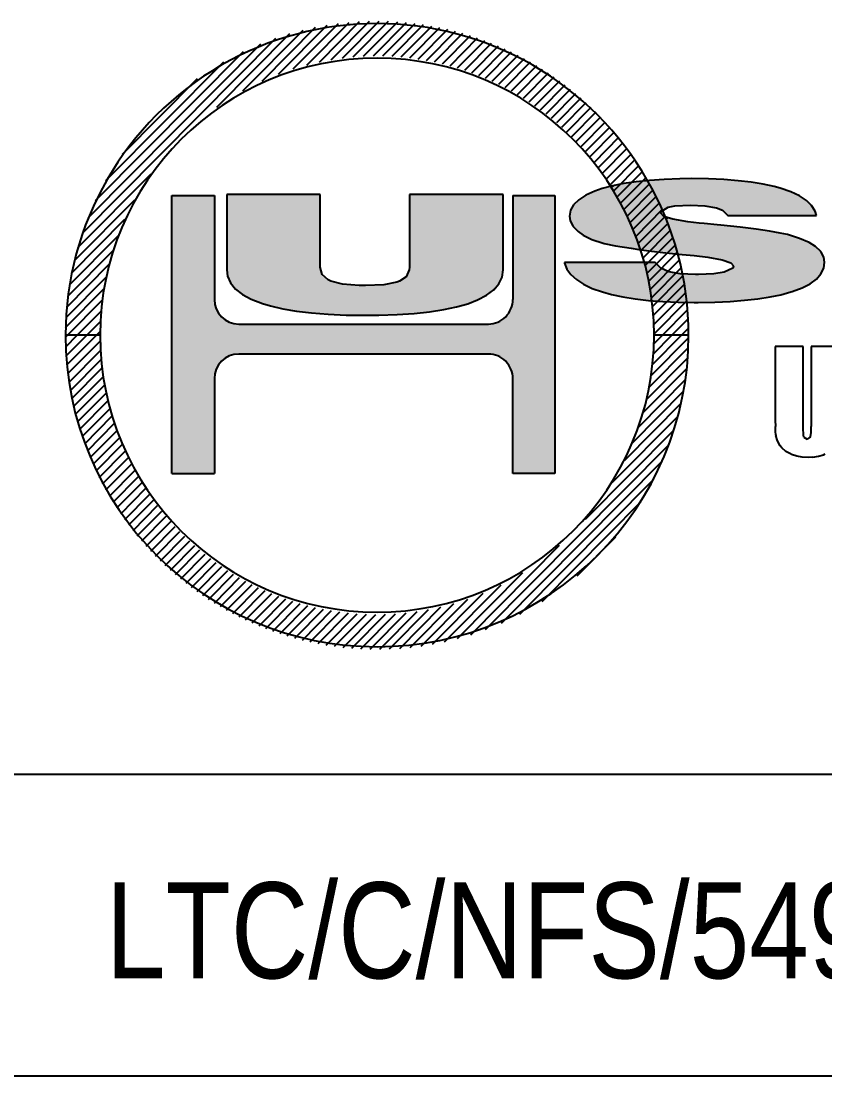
# Model space of a CAD drawing. Header units: millimetres. Extents: x -196 to 224, y -57 to 240.
# Drawn here: x 162.56 to 172.16, y 15.82 to 28.42 of the extents above; entities that cross this region are included whole.
import ezdxf

# ---------------------------------------------------------------- set-up
doc = ezdxf.new("R2010")
doc.units = ezdxf.units.MM
doc.styles.add('Arial', font='ARIAL.TTF', dxfattribs={"height": 0.2})

# ---------------------------------------------------------------- blocks, each defined once
blk = doc.blocks.new('Unknown-234525283-28870')
at = {"linetype": 'Continuous'}
for points in [[(170.768, 26.533), (170.571, 26.536), (169.158, 26.225)], [(170.571, 26.536), (170.428, 26.534), (169.158, 26.225)], [(170.428, 26.534), (170.241, 26.528), (169.158, 26.225)], [(170.952, 26.525), (170.768, 26.533), (169.158, 26.225)], [(170.241, 26.528), (170.066, 26.516), (169.158, 26.225)], [(171.123, 26.512), (170.952, 26.525), (169.158, 26.225)], [(170.066, 26.516), (169.905, 26.499), (169.158, 26.225)], [(171.28, 26.494), (171.123, 26.512), (169.158, 26.225)], [(169.905, 26.499), (169.757, 26.477), (169.158, 26.225)], [(171.424, 26.471), (171.28, 26.494), (169.158, 26.225)], [(169.757, 26.477), (169.622, 26.45), (169.158, 26.225)], [(171.555, 26.441), (171.424, 26.471), (169.158, 26.225)], [(164.868, 26.336), (164.36, 26.336), (164.868, 25.094)], [(164.868, 25.094), (164.36, 26.336), (164.869, 25.08)], [(164.869, 25.08), (164.36, 26.336), (164.87, 25.066)], [(164.87, 25.066), (164.36, 26.336), (164.872, 25.051)], [(164.872, 25.051), (164.36, 26.336), (164.874, 25.037)], [(164.874, 25.037), (164.36, 26.336), (164.877, 25.023)], [(164.877, 25.023), (164.36, 26.336), (164.881, 25.009)], [(164.881, 25.009), (164.36, 26.336), (164.886, 24.995)], [(164.886, 24.995), (164.36, 26.336), (164.891, 24.982)], [(164.36, 26.336), (164.36, 23.013), (164.891, 24.982)], [(166.133, 26.346), (165.017, 26.346), (165.026, 25.371)], [(165.017, 26.346), (165.017, 25.446), (165.026, 25.371)], [(166.133, 25.481), (166.133, 26.346), (165.026, 25.371)], [(168.315, 26.346), (167.198, 26.346), (168.119, 25.145)], [(167.198, 26.346), (167.198, 25.481), (168.119, 25.145)], [(168.315, 25.446), (168.315, 26.346), (168.119, 25.145)], [(168.225, 24.429), (168.933, 26.336), (168.211, 24.433)], [(168.933, 26.336), (168.415, 24.995), (168.211, 24.433)], [(168.239, 24.424), (168.933, 26.336), (168.225, 24.429)], [(168.252, 24.419), (168.933, 26.336), (168.239, 24.424)], [(168.265, 24.413), (168.933, 26.336), (168.252, 24.419)], [(168.278, 24.407), (168.933, 26.336), (168.265, 24.413)], [(168.29, 24.4), (168.933, 26.336), (168.278, 24.407)], [(168.303, 24.392), (168.933, 26.336), (168.29, 24.4)], [(168.314, 24.384), (168.933, 26.336), (168.303, 24.392)], [(168.326, 24.375), (168.933, 26.336), (168.314, 24.384)], [(168.336, 24.365), (168.933, 26.336), (168.326, 24.375)], [(168.347, 24.355), (168.933, 26.336), (168.336, 24.365)], [(168.357, 24.345), (168.933, 26.336), (168.347, 24.355)], [(168.366, 24.334), (168.933, 26.336), (168.357, 24.345)], [(168.375, 24.322), (168.933, 26.336), (168.366, 24.334)], [(168.383, 24.311), (168.933, 26.336), (168.375, 24.322)], [(168.391, 24.299), (168.933, 26.336), (168.383, 24.311)], [(168.398, 24.286), (168.933, 26.336), (168.391, 24.299)], [(168.404, 24.273), (168.933, 26.336), (168.398, 24.286)], [(168.41, 24.26), (168.933, 26.336), (168.404, 24.273)], [(168.933, 23.013), (168.933, 26.336), (168.41, 24.26)], [(168.42, 25.009), (168.415, 24.995), (168.933, 26.336)], [(168.423, 25.023), (168.42, 25.009), (168.933, 26.336)], [(168.427, 25.037), (168.423, 25.023), (168.933, 26.336)], [(168.429, 25.051), (168.427, 25.037), (168.933, 26.336)], [(168.431, 25.066), (168.429, 25.051), (168.933, 26.336)], [(168.432, 25.08), (168.431, 25.066), (168.933, 26.336)], [(168.432, 26.336), (168.432, 25.094), (168.933, 26.336)], [(168.432, 25.094), (168.432, 25.08), (168.933, 26.336)], [(169.622, 26.45), (169.499, 26.417), (169.158, 26.225)], [(171.627, 26.423), (171.555, 26.441), (169.158, 26.225)], [(171.751, 26.379), (171.627, 26.423), (169.158, 26.225)], [(169.499, 26.417), (169.413, 26.388), (169.158, 26.225)], [(169.413, 26.388), (169.304, 26.339), (169.158, 26.225)], [(171.855, 26.331), (171.751, 26.379), (169.158, 26.225)], [(169.304, 26.339), (169.219, 26.285), (169.158, 26.225)], [(171.938, 26.275), (171.855, 26.331), (169.158, 26.225)], [(169.122, 26.16), (169.11, 26.089), (169.158, 26.225)], [(169.11, 26.089), (169.118, 26.032), (169.158, 26.225)], [(169.118, 26.032), (169.151, 25.966), (169.158, 26.225)], [(169.151, 25.966), (169.211, 25.904), (169.158, 26.225)], [(172.001, 26.214), (171.938, 26.275), (169.158, 26.225)], [(169.211, 25.904), (169.271, 25.863), (169.158, 26.225)], [(169.271, 25.863), (169.377, 25.811), (169.158, 26.225)], [(169.377, 25.811), (169.511, 25.766), (169.158, 26.225)], [(169.511, 25.766), (169.525, 25.761), (169.158, 26.225)], [(169.525, 25.761), (169.658, 25.734), (169.158, 26.225)], [(169.658, 25.734), (169.844, 25.704), (169.158, 26.225)], [(169.844, 25.704), (169.939, 25.691), (169.158, 26.225)], [(169.939, 25.691), (170.088, 25.672), (169.158, 26.225)], [(170.088, 25.672), (170.26, 25.652), (169.158, 26.225)], [(170.26, 25.652), (170.455, 25.631), (169.158, 26.225)], [(170.455, 25.631), (170.599, 25.617), (169.158, 26.225)], [(170.599, 25.617), (170.762, 25.598), (169.158, 26.225)], [(170.762, 25.598), (170.933, 25.567), (169.158, 26.225)], [(170.933, 25.567), (171.035, 25.532), (169.158, 26.225)], [(171.035, 25.532), (171.886, 25.231), (169.158, 26.225)], [(171.886, 25.231), (171.983, 25.282), (169.158, 26.225)], [(171.983, 25.282), (172.058, 25.337), (169.158, 26.225)], [(172.058, 25.337), (172.112, 25.399), (169.158, 26.225)], [(172.112, 25.399), (172.145, 25.467), (169.158, 26.225)], [(172.145, 25.467), (172.155, 25.539), (169.158, 26.225)], [(172.155, 25.539), (172.146, 25.6), (169.158, 26.225)], [(172.146, 25.6), (172.11, 25.667), (169.158, 26.225)], [(172.11, 25.667), (172.049, 25.727), (169.158, 26.225)], [(172.049, 25.727), (171.971, 25.773), (169.158, 26.225)], [(171.971, 25.773), (171.856, 25.823), (169.158, 26.225)], [(171.856, 25.823), (170.523, 26.022), (169.158, 26.225)], [(170.523, 26.022), (170.342, 26.052), (169.158, 26.225)], [(170.342, 26.052), (170.234, 26.086), (169.158, 26.225)], [(170.234, 26.086), (170.198, 26.122), (169.158, 26.225)], [(170.198, 26.122), (170.202, 26.142), (169.158, 26.225)], [(170.202, 26.142), (170.286, 26.195), (169.158, 26.225)], [(170.286, 26.195), (170.367, 26.21), (169.158, 26.225)], [(170.367, 26.21), (170.553, 26.219), (169.158, 26.225)], [(170.553, 26.219), (172.001, 26.214), (169.158, 26.225)], [(170.727, 26.211), (172.001, 26.214), (170.553, 26.219)], [(172.044, 26.147), (172.001, 26.214), (170.727, 26.211)], [(170.866, 26.188), (172.061, 26.096), (170.727, 26.211)], [(172.061, 26.096), (172.044, 26.147), (170.727, 26.211)], [(170.938, 26.16), (172.061, 26.096), (170.866, 26.188)], [(171.001, 26.096), (172.061, 26.096), (170.938, 26.16)], [(170.656, 26.006), (170.523, 26.022), (171.856, 25.823)], [(170.718, 25.999), (170.656, 26.006), (171.856, 25.823)], [(170.874, 25.984), (170.718, 25.999), (171.856, 25.823)], [(170.918, 25.98), (170.874, 25.984), (171.856, 25.823)], [(171.146, 25.955), (170.918, 25.98), (171.856, 25.823)], [(171.34, 25.931), (171.146, 25.955), (171.856, 25.823)], [(171.499, 25.909), (171.34, 25.931), (171.856, 25.823)], [(171.624, 25.887), (171.499, 25.909), (171.856, 25.823)], [(171.711, 25.868), (171.624, 25.887), (171.856, 25.823)], [(166.156, 25.392), (166.133, 25.481), (165.026, 25.371)], [(167.195, 25.447), (167.158, 25.365), (168.119, 25.145)], [(167.198, 25.481), (167.195, 25.447), (168.119, 25.145)], [(168.303, 25.36), (168.315, 25.446), (168.119, 25.145)], [(170.134, 25.534), (169.048, 25.534), (170.2, 25.467)], [(170.2, 25.467), (169.048, 25.534), (170.297, 25.425)], [(170.297, 25.425), (169.048, 25.534), (170.431, 25.401)], [(169.048, 25.534), (169.05, 25.527), (170.431, 25.401)], [(169.05, 25.527), (169.078, 25.456), (170.431, 25.401)], [(170.431, 25.401), (169.078, 25.456), (170.613, 25.391)], [(169.078, 25.456), (169.125, 25.39), (170.613, 25.391)], [(170.958, 25.419), (170.405, 25.061), (171.061, 25.468)], [(170.405, 25.061), (170.599, 25.058), (171.061, 25.468)], [(170.599, 25.058), (170.646, 25.058), (171.061, 25.468)], [(170.646, 25.058), (170.844, 25.061), (171.061, 25.468)], [(170.844, 25.061), (171.029, 25.07), (171.061, 25.468)], [(171.061, 25.468), (171.029, 25.07), (171.069, 25.493)], [(171.029, 25.07), (171.201, 25.083), (171.069, 25.493)], [(171.069, 25.493), (171.504, 25.123), (171.035, 25.532)], [(171.504, 25.123), (171.635, 25.15), (171.035, 25.532)], [(171.635, 25.15), (171.754, 25.183), (171.035, 25.532)], [(171.754, 25.183), (171.767, 25.187), (171.035, 25.532)], [(171.767, 25.187), (171.886, 25.231), (171.035, 25.532)], [(171.201, 25.083), (171.359, 25.1), (171.069, 25.493)], [(171.359, 25.1), (171.504, 25.123), (171.069, 25.493)], [(166.225, 25.328), (166.156, 25.392), (165.026, 25.371)], [(165.06, 25.291), (165.119, 25.218), (165.026, 25.371)], [(165.119, 25.218), (165.202, 25.153), (165.026, 25.371)], [(165.202, 25.153), (165.309, 25.095), (165.026, 25.371)], [(165.309, 25.095), (165.441, 25.044), (165.026, 25.371)], [(165.441, 25.044), (165.537, 25.016), (165.026, 25.371)], [(165.537, 25.016), (165.684, 24.982), (165.026, 25.371)], [(165.684, 24.982), (165.848, 24.953), (165.026, 25.371)], [(165.848, 24.953), (166.029, 24.932), (165.026, 25.371)], [(166.029, 24.932), (166.226, 24.917), (165.026, 25.371)], [(166.226, 24.917), (166.44, 24.907), (165.026, 25.371)], [(166.44, 24.907), (166.671, 24.904), (165.026, 25.371)], [(166.671, 24.904), (166.831, 24.905), (165.026, 25.371)], [(166.831, 24.905), (167.051, 24.913), (165.026, 25.371)], [(167.051, 24.913), (167.253, 24.927), (165.026, 25.371)], [(167.253, 24.927), (167.439, 24.947), (165.026, 25.371)], [(167.439, 24.947), (167.607, 24.972), (165.026, 25.371)], [(167.607, 24.972), (167.76, 25.005), (165.026, 25.371)], [(167.76, 25.005), (167.894, 25.043), (165.026, 25.371)], [(167.894, 25.043), (168.009, 25.087), (165.026, 25.371)], [(168.009, 25.087), (168.119, 25.145), (165.026, 25.371)], [(168.119, 25.145), (166.598, 25.261), (165.026, 25.371)], [(166.598, 25.261), (166.397, 25.276), (165.026, 25.371)], [(166.397, 25.276), (166.258, 25.311), (165.026, 25.371)], [(166.258, 25.311), (166.225, 25.328), (165.026, 25.371)], [(167.158, 25.365), (167.077, 25.31), (168.119, 25.145)], [(168.265, 25.281), (168.303, 25.36), (168.119, 25.145)], [(170.613, 25.391), (169.125, 25.39), (170.649, 25.391)], [(169.125, 25.39), (169.191, 25.33), (170.649, 25.391)], [(170.649, 25.391), (169.191, 25.33), (170.833, 25.398)], [(169.191, 25.33), (169.276, 25.276), (170.833, 25.398)], [(169.276, 25.276), (169.38, 25.226), (170.833, 25.398)], [(169.38, 25.226), (169.504, 25.183), (170.833, 25.398)], [(170.833, 25.398), (169.504, 25.183), (170.958, 25.419)], [(169.504, 25.183), (169.612, 25.153), (170.958, 25.419)], [(169.612, 25.153), (169.747, 25.123), (170.958, 25.419)], [(169.747, 25.123), (169.893, 25.1), (170.958, 25.419)], [(169.893, 25.1), (170.052, 25.082), (170.958, 25.419)], [(170.052, 25.082), (170.222, 25.068), (170.958, 25.419)], [(170.222, 25.068), (170.405, 25.061), (170.958, 25.419)], [(166.671, 25.26), (166.598, 25.261), (168.119, 25.145)], [(166.89, 25.269), (166.671, 25.26), (168.119, 25.145)], [(167.047, 25.299), (166.89, 25.269), (168.119, 25.145)], [(167.077, 25.31), (167.047, 25.299), (168.119, 25.145)], [(168.204, 25.209), (168.265, 25.281), (168.119, 25.145)], [(164.891, 24.982), (164.36, 23.013), (164.896, 24.969)], [(164.896, 24.969), (164.36, 23.013), (164.903, 24.956)], [(164.903, 24.956), (164.36, 23.013), (164.91, 24.943)], [(164.91, 24.943), (164.36, 23.013), (164.918, 24.931)], [(168.183, 24.438), (168.404, 24.969), (168.169, 24.44)], [(168.404, 24.969), (168.398, 24.956), (168.169, 24.44)], [(168.398, 24.956), (168.391, 24.943), (168.169, 24.44)], [(168.391, 24.943), (168.383, 24.931), (168.169, 24.44)], [(168.197, 24.436), (168.41, 24.982), (168.183, 24.438)], [(168.41, 24.982), (168.404, 24.969), (168.183, 24.438)], [(168.211, 24.433), (168.41, 24.982), (168.197, 24.436)], [(168.415, 24.995), (168.41, 24.982), (168.211, 24.433)], [(164.918, 24.931), (164.36, 23.013), (164.926, 24.919)], [(164.926, 24.919), (164.36, 23.013), (164.935, 24.908)], [(164.935, 24.908), (164.36, 23.013), (164.944, 24.897)], [(164.944, 24.897), (164.36, 23.013), (164.954, 24.886)], [(164.954, 24.886), (164.36, 23.013), (164.964, 24.877)], [(164.964, 24.877), (164.36, 23.013), (164.975, 24.867)], [(164.975, 24.867), (164.36, 23.013), (164.986, 24.858)], [(164.986, 24.858), (164.36, 23.013), (164.998, 24.85)], [(164.998, 24.85), (164.36, 23.013), (165.01, 24.842)], [(165.01, 24.842), (164.36, 23.013), (165.023, 24.835)], [(165.023, 24.835), (164.36, 23.013), (165.035, 24.829)], [(165.035, 24.829), (164.36, 23.013), (165.049, 24.823)], [(165.049, 24.823), (164.36, 23.013), (165.062, 24.818)], [(165.062, 24.818), (164.36, 23.013), (165.075, 24.813)], [(168.383, 24.931), (168.375, 24.919), (168.169, 24.44)], [(168.375, 24.919), (168.366, 24.908), (168.169, 24.44)], [(168.366, 24.908), (168.357, 24.897), (168.169, 24.44)], [(168.357, 24.897), (168.347, 24.886), (168.169, 24.44)], [(168.347, 24.886), (168.336, 24.877), (168.169, 24.44)], [(168.336, 24.877), (168.326, 24.867), (168.169, 24.44)], [(168.326, 24.867), (168.314, 24.858), (168.169, 24.44)], [(168.314, 24.858), (168.303, 24.85), (168.169, 24.44)], [(168.303, 24.85), (168.29, 24.842), (168.169, 24.44)], [(168.29, 24.842), (168.278, 24.835), (168.169, 24.44)], [(168.278, 24.835), (168.265, 24.829), (168.169, 24.44)], [(168.265, 24.829), (168.252, 24.823), (168.169, 24.44)], [(168.252, 24.823), (168.239, 24.818), (168.169, 24.44)], [(168.239, 24.818), (168.225, 24.813), (168.169, 24.44)], [(165.075, 24.813), (164.36, 23.013), (165.089, 24.809)], [(165.089, 24.809), (164.36, 23.013), (165.103, 24.806)], [(165.103, 24.806), (164.36, 23.013), (165.117, 24.804)], [(164.36, 23.013), (164.891, 24.26), (165.117, 24.804)], [(164.891, 24.26), (164.896, 24.273), (165.117, 24.804)], [(165.117, 24.804), (164.896, 24.273), (165.132, 24.802)], [(165.132, 24.802), (164.896, 24.273), (165.146, 24.801)], [(164.896, 24.273), (164.903, 24.286), (165.146, 24.801)], [(165.146, 24.801), (164.903, 24.286), (165.16, 24.8)], [(164.903, 24.286), (164.91, 24.299), (165.16, 24.8)], [(164.91, 24.299), (164.918, 24.311), (165.16, 24.8)], [(164.918, 24.311), (164.926, 24.322), (165.16, 24.8)], [(164.926, 24.322), (164.935, 24.334), (165.16, 24.8)], [(164.935, 24.334), (164.944, 24.345), (165.16, 24.8)], [(164.944, 24.345), (164.954, 24.355), (165.16, 24.8)], [(164.954, 24.355), (164.964, 24.365), (165.16, 24.8)], [(164.964, 24.365), (164.975, 24.375), (165.16, 24.8)], [(164.975, 24.375), (164.986, 24.384), (165.16, 24.8)], [(164.986, 24.384), (164.998, 24.392), (165.16, 24.8)], [(164.998, 24.392), (165.01, 24.4), (165.16, 24.8)], [(165.01, 24.4), (165.023, 24.407), (165.16, 24.8)], [(165.023, 24.407), (165.035, 24.413), (165.16, 24.8)], [(165.035, 24.413), (165.049, 24.419), (165.16, 24.8)], [(165.049, 24.419), (165.062, 24.424), (165.16, 24.8)], [(165.062, 24.424), (165.075, 24.429), (165.16, 24.8)], [(165.075, 24.429), (165.089, 24.433), (165.16, 24.8)], [(165.089, 24.433), (165.103, 24.436), (165.16, 24.8)], [(165.103, 24.436), (165.117, 24.438), (165.16, 24.8)], [(165.117, 24.438), (165.132, 24.44), (165.16, 24.8)], [(165.132, 24.44), (165.146, 24.441), (165.16, 24.8)], [(165.146, 24.441), (165.16, 24.441), (165.16, 24.8)], [(165.16, 24.441), (168.14, 24.441), (165.16, 24.8)], [(168.14, 24.441), (168.155, 24.441), (165.16, 24.8)], [(168.155, 24.441), (168.169, 24.44), (165.16, 24.8)], [(168.169, 24.44), (168.14, 24.8), (165.16, 24.8)], [(168.155, 24.801), (168.14, 24.8), (168.169, 24.44)], [(168.169, 24.802), (168.155, 24.801), (168.169, 24.44)], [(168.225, 24.813), (168.211, 24.809), (168.169, 24.44)], [(168.211, 24.809), (168.197, 24.806), (168.169, 24.44)], [(168.197, 24.806), (168.183, 24.804), (168.169, 24.44)], [(168.183, 24.804), (168.169, 24.802), (168.169, 24.44)], [(164.886, 24.246), (164.891, 24.26), (164.36, 23.013)], [(164.881, 24.233), (164.886, 24.246), (164.36, 23.013)], [(164.877, 24.219), (164.881, 24.233), (164.36, 23.013)], [(164.874, 24.205), (164.877, 24.219), (164.36, 23.013)], [(164.872, 24.19), (164.874, 24.205), (164.36, 23.013)], [(164.87, 24.176), (164.872, 24.19), (164.36, 23.013)], [(168.415, 24.246), (168.933, 23.013), (168.41, 24.26)], [(168.42, 24.233), (168.933, 23.013), (168.415, 24.246)], [(168.423, 24.219), (168.933, 23.013), (168.42, 24.233)], [(168.427, 24.205), (168.933, 23.013), (168.423, 24.219)], [(168.429, 24.19), (168.933, 23.013), (168.427, 24.205)], [(168.431, 24.176), (168.933, 23.013), (168.429, 24.19)], [(164.869, 24.162), (164.87, 24.176), (164.36, 23.013)], [(164.868, 24.147), (164.869, 24.162), (164.36, 23.013)], [(164.868, 23.013), (164.868, 24.147), (164.36, 23.013)], [(168.432, 24.162), (168.933, 23.013), (168.431, 24.176)], [(168.432, 24.147), (168.933, 23.013), (168.432, 24.162)], [(168.432, 23.013), (168.933, 23.013), (168.432, 24.147)]]:
    blk.add_hatch(color=3, dxfattribs=at).paths.add_polyline_path(points)
at = {"color": 3, "linetype": 'Continuous'}
for p, q in [((165.438, 27.702), (166.075, 28.344)), ((165.635, 27.784), (166.215, 28.37)), ((165.81, 27.846), (166.349, 28.389)), ((165.972, 27.893), (166.477, 28.403)), ((166.122, 27.929), (166.601, 28.412)), ((166.263, 27.956), (166.72, 28.417)), ((166.398, 27.976), (166.836, 28.418)), ((166.526, 27.99), (166.948, 28.415)), ((166.649, 27.998), (167.057, 28.41)), ((166.767, 28.002), (167.163, 28.401)), ((166.881, 28.001), (167.266, 28.39)), ((166.991, 27.997), (167.367, 28.376)), ((167.098, 27.99), (167.465, 28.359)), ((164.898, 27.389), (165.771, 28.269)), ((165.207, 27.584), (165.928, 28.311)), ((167.202, 27.979), (167.561, 28.341)), ((167.303, 27.965), (167.655, 28.32)), ((167.401, 27.949), (167.747, 28.297)), ((167.497, 27.93), (167.837, 28.272)), ((167.591, 27.908), (167.925, 28.246)), ((163.291, 25.884), (165.603, 28.215)), ((163.359, 26.068), (165.421, 28.146)), ((167.682, 27.885), (168.012, 28.217)), ((167.771, 27.859), (168.096, 28.187)), ((167.858, 27.831), (168.179, 28.155)), ((167.942, 27.801), (168.26, 28.121)), ((163.448, 26.274), (165.217, 28.056)), ((168.026, 27.769), (168.34, 28.086)), ((168.107, 27.736), (168.418, 28.05)), ((168.186, 27.7), (168.495, 28.011)), ((168.264, 27.663), (168.57, 27.972)), ((163.572, 26.514), (164.979, 27.932)), ((168.34, 27.624), (168.644, 27.931)), ((168.415, 27.584), (168.717, 27.888)), ((168.488, 27.542), (168.788, 27.844)), ((163.77, 26.829), (164.666, 27.732)), ((168.559, 27.498), (168.857, 27.799)), ((168.629, 27.453), (168.926, 27.753)), ((168.697, 27.407), (168.993, 27.705)), ((168.764, 27.359), (169.059, 27.656)), ((168.83, 27.309), (169.123, 27.605)), ((168.894, 27.258), (169.186, 27.554)), ((168.956, 27.206), (169.248, 27.5)), ((169.017, 27.152), (169.309, 27.446)), ((169.077, 27.097), (169.369, 27.391)), ((169.135, 27.04), (169.427, 27.334)), ((169.192, 26.982), (169.484, 27.276)), ((169.248, 26.922), (169.54, 27.216)), ((169.302, 26.861), (169.594, 27.156)), ((169.355, 26.799), (169.647, 27.094)), ((169.406, 26.735), (169.699, 27.031)), ((169.456, 26.67), (169.75, 26.967)), ((169.504, 26.603), (169.799, 26.901)), ((169.551, 26.535), (169.848, 26.834)), ((169.597, 26.465), (169.894, 26.766)), ((163.238, 25.715), (164.111, 26.595)), ((169.641, 26.394), (169.94, 26.696)), ((169.683, 26.322), (169.984, 26.625)), ((169.757, 26.477), (169.622, 26.45)), ((169.724, 26.247), (170.027, 26.553)), ((169.905, 26.499), (169.757, 26.477)), ((169.763, 26.171), (170.068, 26.479)), ((170.066, 26.516), (169.905, 26.499)), ((170.241, 26.528), (170.066, 26.516)), ((170.428, 26.534), (170.241, 26.528)), ((170.571, 26.536), (170.428, 26.534)), ((170.768, 26.533), (170.571, 26.536)), ((170.952, 26.525), (170.768, 26.533)), ((171.123, 26.512), (170.952, 26.525)), ((171.28, 26.494), (171.123, 26.512)), ((171.424, 26.471), (171.28, 26.494)), ((171.555, 26.441), (171.424, 26.471)), ((164.36, 23.013), (164.36, 26.336)), ((164.36, 26.336), (164.868, 26.336)), ((164.36, 26.334), (164.362, 26.336)), ((164.868, 26.336), (164.868, 25.094)), ((165.017, 26.346), (165.017, 25.446)), ((166.133, 26.346), (165.017, 26.346)), ((166.133, 25.481), (166.133, 26.346)), ((167.198, 26.346), (167.198, 25.481)), ((168.315, 26.346), (167.198, 26.346)), ((167.198, 26.335), (167.209, 26.346)), ((168.315, 25.446), (168.315, 26.346)), ((168.432, 26.336), (168.432, 25.094)), ((168.432, 26.336), (168.933, 26.336)), ((168.933, 26.336), (168.933, 23.013)), ((169.304, 26.339), (169.219, 26.285)), ((169.413, 26.388), (169.304, 26.339)), ((169.499, 26.417), (169.413, 26.388)), ((169.622, 26.45), (169.499, 26.417)), ((169.616, 26.435), (169.634, 26.452)), ((169.801, 26.094), (170.108, 26.404)), ((171.627, 26.423), (171.555, 26.441)), ((171.751, 26.379), (171.627, 26.423)), ((171.855, 26.331), (171.751, 26.379)), ((171.938, 26.275), (171.855, 26.331)), ((163.196, 25.557), (163.917, 26.284)), ((169.158, 26.225), (169.122, 26.16)), ((169.219, 26.285), (169.158, 26.225)), ((169.837, 26.015), (170.147, 26.327)), ((169.871, 25.934), (170.184, 26.249)), ((170.286, 26.195), (170.367, 26.21)), ((170.367, 26.21), (170.553, 26.219)), ((170.553, 26.219), (170.727, 26.211)), ((170.727, 26.211), (170.866, 26.188)), ((172.001, 26.214), (171.938, 26.275)), ((172.044, 26.147), (172.001, 26.214)), ((169.122, 26.16), (169.11, 26.089)), ((169.11, 26.089), (169.118, 26.032)), ((169.904, 25.851), (170.22, 26.17)), ((169.934, 25.766), (170.254, 26.088)), ((170.198, 26.122), (170.202, 26.142)), ((170.234, 26.086), (170.198, 26.122)), ((170.202, 26.142), (170.286, 26.195)), ((170.342, 26.052), (170.234, 26.086)), ((170.866, 26.188), (170.938, 26.16)), ((170.938, 26.16), (171.001, 26.096)), ((171.001, 26.096), (172.061, 26.096)), ((172.061, 26.096), (172.044, 26.147)), ((163.163, 25.409), (163.8, 26.051)), ((169.118, 26.032), (169.151, 25.966)), ((169.151, 25.966), (169.211, 25.904)), ((169.963, 25.68), (170.286, 26.006)), ((170.268, 26.052), (170.285, 26.07)), ((170.523, 26.022), (170.342, 26.052)), ((170.656, 26.006), (170.523, 26.022)), ((170.718, 25.999), (170.656, 26.006)), ((170.874, 25.984), (170.718, 25.999)), ((170.918, 25.98), (170.874, 25.984)), ((171.146, 25.955), (170.918, 25.98)), ((171.34, 25.931), (171.146, 25.955)), ((163.138, 25.267), (163.718, 25.853)), ((169.211, 25.904), (169.271, 25.863)), ((169.271, 25.863), (169.377, 25.811)), ((169.989, 25.591), (170.317, 25.921)), ((170.014, 25.5), (170.346, 25.835)), ((171.499, 25.909), (171.34, 25.931)), ((171.624, 25.887), (171.499, 25.909)), ((171.711, 25.868), (171.624, 25.887)), ((171.856, 25.823), (171.711, 25.868)), ((169.377, 25.811), (169.511, 25.766)), ((169.511, 25.766), (169.525, 25.761)), ((169.525, 25.761), (169.658, 25.734)), ((169.658, 25.734), (169.844, 25.704)), ((169.844, 25.704), (169.939, 25.691)), ((170.036, 25.407), (170.374, 25.747)), ((171.971, 25.773), (171.856, 25.823)), ((172.049, 25.727), (171.971, 25.773)), ((172.11, 25.667), (172.049, 25.727)), ((163.119, 25.133), (163.657, 25.675)), ((169.939, 25.691), (170.088, 25.672)), ((170.056, 25.312), (170.399, 25.657)), ((170.088, 25.672), (170.26, 25.652)), ((170.26, 25.652), (170.455, 25.631)), ((170.374, 25.639), (170.398, 25.663)), ((170.455, 25.631), (170.599, 25.617)), ((170.599, 25.617), (170.762, 25.598)), ((170.762, 25.598), (170.933, 25.567)), ((172.146, 25.6), (172.11, 25.667)), ((172.155, 25.539), (172.146, 25.6)), ((163.105, 25.003), (163.61, 25.513)), ((165.017, 25.446), (165.026, 25.371)), ((166.156, 25.392), (166.133, 25.481)), ((167.195, 25.447), (167.158, 25.365)), ((167.198, 25.481), (167.195, 25.447)), ((168.303, 25.36), (168.315, 25.446)), ((169.048, 25.534), (169.05, 25.527)), ((170.134, 25.534), (169.048, 25.534)), ((169.05, 25.527), (169.078, 25.456)), ((169.078, 25.456), (169.125, 25.39)), ((170.007, 25.529), (170.012, 25.534)), ((170.074, 25.214), (170.423, 25.566)), ((170.089, 25.114), (170.444, 25.472)), ((170.2, 25.467), (170.134, 25.534)), ((170.297, 25.425), (170.2, 25.467)), ((170.933, 25.567), (171.035, 25.532)), ((171.061, 25.468), (170.958, 25.419)), ((171.035, 25.532), (171.069, 25.493)), ((171.069, 25.493), (171.061, 25.468)), ((172.112, 25.399), (172.145, 25.467)), ((172.145, 25.467), (172.155, 25.539)), ((163.096, 24.879), (163.575, 25.361)), ((165.026, 25.371), (165.06, 25.291)), ((166.225, 25.328), (166.156, 25.392)), ((166.258, 25.311), (166.225, 25.328)), ((167.158, 25.365), (167.077, 25.31)), ((168.265, 25.281), (168.303, 25.36)), ((169.125, 25.39), (169.191, 25.33)), ((169.191, 25.33), (169.276, 25.276)), ((170.101, 25.011), (170.464, 25.376)), ((170.431, 25.401), (170.297, 25.425)), ((170.613, 25.391), (170.431, 25.401)), ((170.649, 25.391), (170.613, 25.391)), ((170.833, 25.398), (170.649, 25.391)), ((170.958, 25.419), (170.833, 25.398)), ((171.983, 25.282), (172.058, 25.337)), ((172.058, 25.337), (172.112, 25.399)), ((163.091, 24.758), (163.548, 25.219)), ((165.06, 25.291), (165.119, 25.218)), ((165.119, 25.218), (165.202, 25.153)), ((166.397, 25.276), (166.258, 25.311)), ((166.598, 25.261), (166.397, 25.276)), ((166.671, 25.26), (166.598, 25.261)), ((166.89, 25.269), (166.671, 25.26)), ((167.047, 25.299), (166.89, 25.269)), ((167.077, 25.31), (167.047, 25.299)), ((168.119, 25.145), (168.204, 25.209)), ((168.204, 25.209), (168.265, 25.281)), ((169.276, 25.276), (169.38, 25.226)), ((169.38, 25.226), (169.504, 25.183)), ((170.111, 24.904), (170.481, 25.278)), ((171.767, 25.187), (171.886, 25.231)), ((171.886, 25.231), (171.983, 25.282)), ((163.115, 24.667), (163.528, 25.083)), ((165.202, 25.153), (165.309, 25.095)), ((165.309, 25.095), (165.441, 25.044)), ((167.894, 25.043), (168.009, 25.087)), ((168.009, 25.087), (168.119, 25.145)), ((169.504, 25.183), (169.612, 25.153)), ((169.612, 25.153), (169.747, 25.123)), ((169.747, 25.123), (169.893, 25.1)), ((169.893, 25.1), (170.052, 25.082)), ((170.052, 25.082), (170.222, 25.068)), ((170.077, 25.08), (170.092, 25.095)), ((170.116, 24.795), (170.497, 25.178)), ((170.119, 24.682), (170.509, 25.075)), ((170.844, 25.061), (171.029, 25.07)), ((171.029, 25.07), (171.201, 25.083)), ((171.201, 25.083), (171.359, 25.1)), ((171.359, 25.1), (171.504, 25.123)), ((171.504, 25.123), (171.635, 25.15)), ((171.635, 25.15), (171.754, 25.183)), ((171.754, 25.183), (171.767, 25.187)), ((163.23, 24.667), (163.515, 24.954)), ((165.441, 25.044), (165.537, 25.016)), ((165.537, 25.016), (165.684, 24.982)), ((165.684, 24.982), (165.848, 24.953)), ((165.848, 24.953), (166.029, 24.932)), ((167.253, 24.927), (167.439, 24.947)), ((167.439, 24.947), (167.607, 24.972)), ((167.607, 24.972), (167.76, 25.005)), ((167.76, 25.005), (167.894, 25.043)), ((170.219, 24.667), (170.519, 24.97)), ((170.222, 25.068), (170.405, 25.061)), ((170.405, 25.061), (170.599, 25.058)), ((170.599, 25.058), (170.646, 25.058)), ((170.646, 25.058), (170.844, 25.061)), ((163.344, 24.667), (163.506, 24.83)), ((166.029, 24.932), (166.226, 24.917)), ((166.226, 24.917), (166.44, 24.907)), ((166.44, 24.907), (166.671, 24.904)), ((166.671, 24.904), (166.831, 24.905)), ((166.831, 24.905), (167.051, 24.913)), ((167.051, 24.913), (167.253, 24.927)), ((170.333, 24.667), (170.526, 24.861)), ((163.459, 24.667), (163.503, 24.711)), ((165.16, 24.8), (168.14, 24.8)), ((170.448, 24.667), (170.53, 24.75)), ((163.502, 24.667), (163.09, 24.667)), ((163.09, 24.642), (163.115, 24.667)), ((163.092, 24.529), (163.23, 24.667)), ((163.098, 24.419), (163.344, 24.667)), ((163.107, 24.312), (163.459, 24.667)), ((163.118, 24.208), (163.503, 24.596)), ((170.084, 24.185), (170.531, 24.635)), ((170.101, 24.317), (170.448, 24.667)), ((170.111, 24.443), (170.333, 24.667)), ((170.117, 24.565), (170.219, 24.667)), ((170.531, 24.667), (170.119, 24.667)), ((163.132, 24.106), (163.507, 24.485)), ((168.14, 24.441), (165.16, 24.441)), ((170.061, 24.046), (170.528, 24.517)), ((171.9, 24.532), (171.565, 24.532)), ((171.565, 24.532), (171.565, 23.764)), ((171.9, 23.558), (171.9, 24.532)), ((172.331, 24.532), (171.997, 24.532)), ((171.997, 24.532), (171.997, 23.575)), ((163.148, 24.007), (163.515, 24.377)), ((170.03, 23.899), (170.521, 24.395)), ((163.166, 23.91), (163.525, 24.272)), ((169.989, 23.743), (170.51, 24.268)), ((163.187, 23.815), (163.539, 24.17)), ((163.21, 23.723), (163.555, 24.071)), ((164.868, 24.147), (164.868, 23.013)), ((168.432, 23.013), (168.432, 24.147)), ((169.936, 23.573), (170.494, 24.136)), ((163.234, 23.632), (163.574, 23.975)), ((169.865, 23.387), (170.472, 23.998)), ((163.261, 23.543), (163.595, 23.881)), ((169.769, 23.174), (170.443, 23.853)), ((163.289, 23.456), (163.619, 23.789)), ((163.319, 23.371), (163.645, 23.699)), ((169.624, 22.913), (170.406, 23.7)), ((171.565, 23.764), (171.565, 23.742)), ((171.565, 23.742), (171.566, 23.65)), ((163.351, 23.287), (163.672, 23.612)), ((171.566, 23.65), (171.568, 23.575)), ((171.57, 23.516), (171.568, 23.575)), ((171.904, 23.476), (171.9, 23.558)), ((171.995, 23.503), (171.997, 23.575)), ((163.384, 23.205), (163.702, 23.526)), ((163.419, 23.125), (163.733, 23.442)), ((169.299, 22.47), (170.358, 23.537)), ((171.573, 23.475), (171.57, 23.516)), ((171.573, 23.475), (171.574, 23.469)), ((171.592, 23.406), (171.574, 23.469)), ((171.909, 23.45), (171.904, 23.476)), ((171.909, 23.45), (171.946, 23.426)), ((171.988, 23.453), (171.946, 23.426)), ((171.988, 23.453), (171.995, 23.503)), ((163.455, 23.046), (163.767, 23.36)), ((168.106, 21.151), (170.299, 23.361)), ((171.625, 23.345), (171.592, 23.406)), ((171.644, 23.321), (171.625, 23.345)), ((171.693, 23.279), (171.644, 23.321)), ((171.946, 23.426), (171.946, 23.426)), ((163.493, 22.969), (163.802, 23.28)), ((163.532, 22.893), (163.839, 23.202)), ((171.757, 23.245), (171.693, 23.279)), ((171.757, 23.245), (171.762, 23.242)), ((171.823, 23.222), (171.762, 23.242)), ((171.889, 23.21), (171.823, 23.222)), ((171.961, 23.206), (171.889, 23.21)), ((172.016, 23.209), (171.961, 23.206)), ((172.016, 23.209), (172.082, 23.22)), ((172.082, 23.22), (172.142, 23.239)), ((172.142, 23.239), (172.164, 23.249)), ((163.573, 22.819), (163.877, 23.125)), ((168.298, 21.229), (170.221, 23.168)), ((163.615, 22.746), (163.917, 23.05)), ((163.659, 22.674), (163.959, 22.976)), ((164.36, 23.013), (164.868, 23.013)), ((168.933, 23.013), (168.432, 23.013)), ((168.516, 21.333), (170.117, 22.948)), ((163.704, 22.604), (164.002, 22.904)), ((163.75, 22.535), (164.047, 22.834)), ((163.797, 22.467), (164.093, 22.765)), ((163.846, 22.401), (164.141, 22.698)), ((168.782, 21.486), (169.966, 22.68)), ((163.896, 22.336), (164.19, 22.632)), ((163.947, 22.272), (164.24, 22.567)), ((164, 22.209), (164.292, 22.504)), ((164.054, 22.148), (164.346, 22.442)), ((164.109, 22.088), (164.401, 22.382)), ((164.165, 22.029), (164.457, 22.323)), ((164.223, 21.972), (164.514, 22.266)), ((164.282, 21.916), (164.573, 22.21)), ((169.2, 21.792), (169.663, 22.259)), ((164.342, 21.861), (164.634, 22.155)), ((164.403, 21.807), (164.696, 22.102)), ((164.466, 21.755), (164.759, 22.051)), ((167.931, 21.09), (168.99, 22.158)), ((164.53, 21.704), (164.824, 22)), ((164.595, 21.654), (164.89, 21.951)), ((164.661, 21.605), (164.957, 21.904)), ((164.729, 21.558), (165.027, 21.858)), ((164.798, 21.512), (165.097, 21.814)), ((167.77, 21.043), (168.551, 21.831)), ((164.868, 21.468), (165.169, 21.771)), ((164.94, 21.425), (165.243, 21.73)), ((165.013, 21.383), (165.318, 21.69)), ((167.618, 21.006), (168.292, 21.685)), ((165.088, 21.343), (165.395, 21.652)), ((165.164, 21.304), (165.474, 21.616)), ((165.241, 21.266), (165.554, 21.582)), ((165.32, 21.23), (165.636, 21.549)), ((167.474, 20.976), (168.08, 21.587)), ((165.401, 21.196), (165.72, 21.518)), ((165.483, 21.163), (165.806, 21.489)), ((165.567, 21.132), (165.894, 21.462)), ((165.652, 21.103), (165.984, 21.438)), ((167.081, 20.926), (167.572, 21.421)), ((167.207, 20.938), (167.727, 21.462)), ((167.338, 20.954), (167.895, 21.516)), ((165.739, 21.075), (166.076, 21.415)), ((165.828, 21.049), (166.171, 21.395)), ((165.919, 21.025), (166.268, 21.377)), ((166.012, 21.004), (166.367, 21.362)), ((166.107, 20.984), (166.47, 21.35)), ((166.204, 20.966), (166.575, 21.34)), ((166.304, 20.951), (166.684, 21.334)), ((166.406, 20.938), (166.796, 21.332)), ((166.51, 20.928), (166.912, 21.333)), ((166.618, 20.921), (167.032, 21.339)), ((166.728, 20.917), (167.158, 21.35)), ((166.842, 20.916), (167.289, 21.367)), ((166.959, 20.919), (167.427, 21.39))]:
    blk.add_line(p, q, dxfattribs=at)
at = {"color": 7, "linetype": 'Continuous'}
for p, q in [((141.396, 19.425), (209.288, 19.425)), ((141.396, 15.821), (209.288, 15.821))]:
    blk.add_line(p, q, dxfattribs=at)
at = {"color": 3, "linetype": 'Continuous'}
for centre, radius, start, end in [((166.811, 24.667), 3.721, 359.9998, 180.0002), ((166.811, 24.667), 3.308, 0, 180), ((165.161, 25.093), 0.293, 179.7686, 269.7686), ((168.139, 25.093), 0.293, 270.2314, 0.2314), ((166.811, 24.667), 3.721, 180, 0), ((166.811, 24.667), 3.308, 180, 360), ((165.161, 24.149), 0.293, 90.2314, 180.2314), ((168.139, 24.149), 0.293, 359.7686, 89.7686)]:
    blk.add_arc(centre, radius, start, end, dxfattribs=at)
at = {"color": 7, "linetype": 'Continuous', "style": 'Arial', "width": 0.8}
blk.add_text('LTC/C/NFS/5496/21', height=1.14609, dxfattribs=at).set_placement((163.571, 16.986))

msp = doc.modelspace()

# ---------------------------------------------------------------- block references
msp.add_blockref('Unknown-234525283-28870', (0, 0))

doc.saveas('drawing.dxf')
